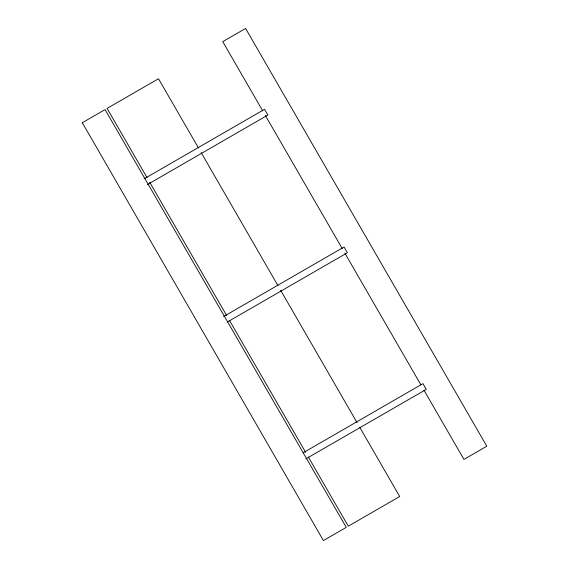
<?xml version="1.0" encoding="UTF-8"?>
<svg xmlns="http://www.w3.org/2000/svg" width="569" height="569" viewBox="0 0 569 569"><rect width="100%" height="100%" fill="white"/><g stroke="black" fill="none" stroke-linecap="round" stroke-linejoin="round"><path stroke-width="0.85" d="M82.206 122.783L105.059 109.589L346.258 527.356L323.405 540.55L82.32 122.712M147.065 177.663L107.086 108.416L158.502 78.735L198.481 147.976M144.092 178.851L264.549 109.305L267.864 115.045L147.399 184.591M223.589 316.549L344.053 247.003L347.36 252.743L227.337 322.04M303.142 452.796L422.938 383.634L426.252 389.374L305.788 458.92M262.722 110.884L222.742 41.644L245.595 28.45L486.794 446.217L463.941 459.411L423.962 390.17M265.389 115.507L342.232 248.603M344.899 253.219L420.854 384.779M201.149 152.592L277.992 285.695M280.659 290.311L357.062 422.639M359.722 427.255L399.701 496.502L348.285 526.19L308.306 456.943M149.725 182.279L226.576 315.382M229.684 320.767L305.638 452.327"/></g></svg>
